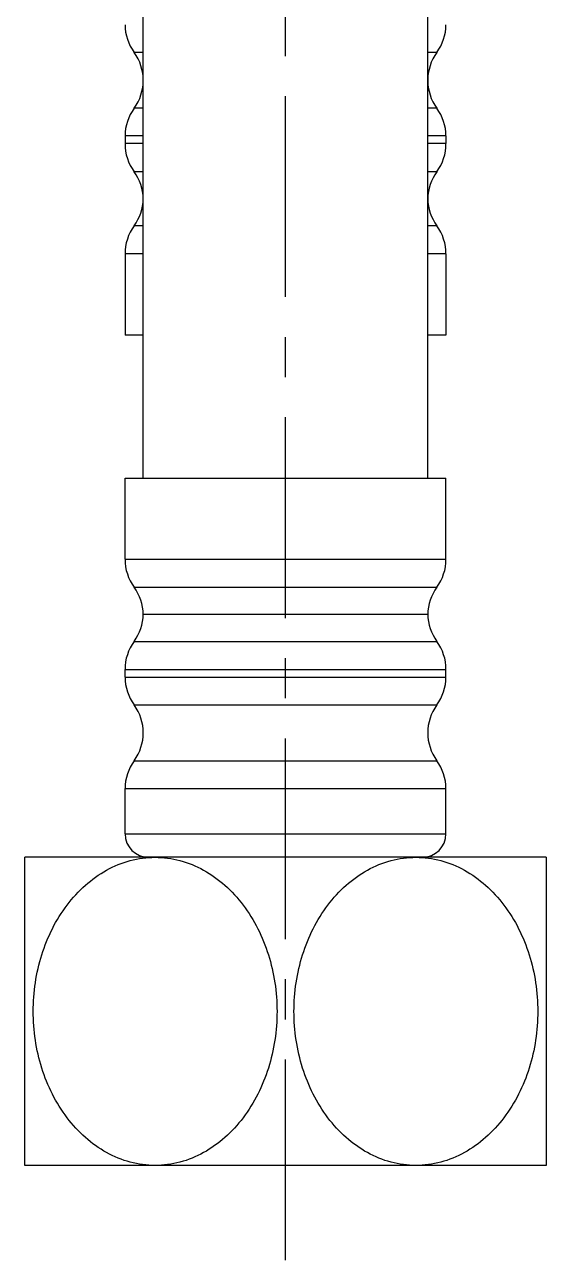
# Model space of a CAD drawing. Header units: millimetres. Extents: x 601 to 1195, y -13 to 407.
# Drawn here: x 1133.61 to 1150.11, y 38.28 to 77.37 of the extents above; entities that cross this region are included whole.
import ezdxf

# ---------------------------------------------------------------- set-up
doc = ezdxf.new("R2010")
doc.units = ezdxf.units.MM
doc.header["$LTSCALE"] = 0.1
doc.linetypes.add('CENTERX2', pattern=[101.6, 63.5, -12.7, 12.7, -12.7])
doc.layers.add('CENTER', color=1, linetype='CENTERX2')

msp = doc.modelspace()

# ---------------------------------------------------------------- linework, layer by layer
for p, q in [((1137.3645, 63.0313), (1137.3645, 81.0335)), ((1146.3645, 63.0313), (1146.3645, 80.8219)), ((1137.3645, 76.497), (1137.0765, 76.497)), ((1146.6526, 76.497), (1146.3645, 76.497)), ((1137.3645, 74.7304), (1137.0765, 74.7304)), ((1146.6526, 74.7304), (1146.3645, 74.7304)), ((1136.7884, 73.8541), (1136.7884, 73.6109)), ((1137.3645, 73.8541), (1136.7884, 73.8541)), ((1137.3645, 73.6109), (1136.7884, 73.6109)), ((1146.9407, 73.8541), (1146.3645, 73.8541)), ((1146.9407, 73.6109), (1146.3645, 73.6109)), ((1146.9407, 73.8541), (1146.9407, 73.6109)), ((1137.3645, 72.7205), (1137.0765, 72.7205)), ((1146.6526, 72.7205), (1146.3645, 72.7205)), ((1137.3645, 71.0109), (1137.0765, 71.0109)), ((1146.6526, 71.0109), (1146.3645, 71.0109)), ((1136.7884, 70.1205), (1136.7884, 67.5533)), ((1137.3645, 70.1205), (1136.7884, 70.1205)), ((1146.9407, 70.1205), (1146.3645, 70.1205)), ((1146.9407, 70.1205), (1146.9407, 67.5533)), ((1137.3645, 67.5533), (1136.7884, 67.5533)), ((1146.9407, 67.5533), (1146.3645, 67.5533)), ((1136.7884, 60.4641), (1136.7884, 63.0313)), ((1136.7885, 63.0313), (1146.9406, 63.0313)), ((1146.9407, 60.4641), (1146.9407, 63.0313)), ((1136.7884, 60.4641), (1146.9407, 60.4641)), ((1137.0765, 59.5737), (1146.6526, 59.5737)), ((1137.3643, 58.7189), (1146.3648, 58.7189)), ((1137.0765, 57.8641), (1146.6526, 57.8641)), ((1136.7884, 56.9737), (1146.9407, 56.9737)), ((1136.7884, 56.7305), (1136.7884, 56.9737)), ((1136.7884, 56.7305), (1146.9407, 56.7305)), ((1146.9407, 56.7305), (1146.9407, 56.9737)), ((1137.0765, 55.8542), (1146.6526, 55.8542)), ((1137.0765, 54.0875), (1146.6526, 54.0875)), ((1136.7884, 53.2112), (1146.9407, 53.2112)), ((1136.7884, 51.7717), (1136.7884, 53.2112)), ((1146.9407, 51.7717), (1146.9407, 53.2112)), ((1136.7884, 51.7717), (1146.9407, 51.7717)), ((1150.1145, 51.0313), (1133.6145, 51.0313)), ((1133.6145, 41.2813), (1133.6145, 51.0313)), ((1150.1145, 51.0313), (1150.1145, 41.2813)), ((1150.1145, 41.2813), (1133.6145, 41.2813))]:
    msp.add_line(p, q)
for centre, radius, start, end in [((1138.2866, 77.3804), 1.4983, 180.26928, 216.12652), ((1145.4425, 77.3804), 1.4983, 323.87348, 359.73072), ((1135.8663, 75.6137), 1.4983, 323.87348, 36.12652), ((1147.8628, 75.6137), 1.4983, 143.87348, 216.12652), ((1138.2866, 73.8471), 1.4983, 143.87348, 179.73072), ((1145.4425, 73.8471), 1.4983, 0.26928, 36.12652), ((1138.2866, 73.6038), 1.4983, 179.73072, 216.12652), ((1145.4425, 73.6038), 1.4983, 323.87348, 0.26928), ((1135.8663, 71.8372), 1.4983, 1.09059, 36.12652), ((1147.8628, 71.8372), 1.4983, 143.87348, 178.90941), ((1135.8663, 71.8942), 1.4983, 323.87348, 358.90941), ((1147.8628, 71.8942), 1.4983, 181.09059, 216.12652), ((1138.2866, 70.1275), 1.4983, 143.87348, 180.26928), ((1145.4425, 70.1275), 1.4983, 359.73072, 36.12652), ((1138.2866, 60.457), 1.4983, 179.73072, 216.12652), ((1145.4425, 60.457), 1.4983, 323.87348, 0.26928), ((1135.8663, 58.6904), 1.4983, 1.09059, 36.12652), ((1147.8628, 58.6904), 1.4983, 143.87348, 178.90941), ((1135.8663, 58.7474), 1.4983, 323.87348, 358.90941), ((1147.8628, 58.7474), 1.4983, 181.09059, 216.12652), ((1138.2866, 56.9808), 1.4983, 143.87348, 180.26928), ((1145.4425, 56.9808), 1.4983, 359.73072, 36.12652), ((1138.2866, 56.7375), 1.4983, 180.26928, 216.12652), ((1145.4425, 56.7375), 1.4983, 323.87348, 359.73072), ((1135.8663, 54.9708), 1.4983, 323.87348, 36.12652), ((1147.8628, 54.9708), 1.4983, 143.87348, 216.12652), ((1138.2866, 53.2042), 1.4983, 143.87348, 179.73072), ((1145.4425, 53.2042), 1.4983, 0.26928, 36.12652), ((1137.5289, 51.7717), 0.7405, 180, 270), ((1146.2002, 51.7717), 0.7405, 270, 0)]:
    msp.add_arc(centre, radius, start, end)
for points, knots in [([(1137.7395, 41.2813), (1137.4752, 41.2813), (1136.9398, 41.3527), (1136.1846, 41.6625), (1135.5065, 42.1496), (1134.7292, 43.0016), (1134.0602, 44.3527), (1133.7934, 46.1563), (1134.0602, 47.9598), (1134.7292, 49.311), (1135.5065, 50.1629), (1136.1846, 50.65), (1136.9398, 50.9599), (1137.4752, 51.0313), (1137.7395, 51.0313)], [0, 0, 0, 0, 0.0578575, 0.1166342, 0.176962, 0.2390682, 0.3675774, 0.4999999, 0.6324225, 0.7609319, 0.823038, 0.8833658, 0.9421426, 1, 1, 1, 1]), ([(1137.7395, 51.0313), (1138.0039, 51.0313), (1138.5393, 50.9599), (1139.2945, 50.65), (1139.9726, 50.1629), (1140.7499, 49.311), (1141.4189, 47.9598), (1141.6857, 46.1563), (1141.4189, 44.3527), (1140.7499, 43.0016), (1139.9726, 42.1496), (1139.2945, 41.6625), (1138.5393, 41.3527), (1138.0039, 41.2813), (1137.7395, 41.2813)], [0, 0, 0, 0, 0.0578575, 0.1166342, 0.176962, 0.2390681, 0.3675776, 0.5000002, 0.6324227, 0.7609318, 0.823038, 0.8833658, 0.9421425, 1, 1, 1, 1]), ([(1145.9895, 41.2813), (1145.7252, 41.2813), (1145.1898, 41.3527), (1144.4346, 41.6625), (1143.7565, 42.1496), (1142.9792, 43.0016), (1142.3102, 44.3527), (1142.0434, 46.1563), (1142.3102, 47.9598), (1142.9792, 49.311), (1143.7565, 50.1629), (1144.4346, 50.65), (1145.1898, 50.9599), (1145.7252, 51.0313), (1145.9895, 51.0313)], [0, 0, 0, 0, 0.0578573, 0.1166338, 0.1769616, 0.2390677, 0.3675775, 0.5000002, 0.6324227, 0.7609323, 0.8230384, 0.8833662, 0.9421427, 1, 1, 1, 1]), ([(1145.9895, 51.0313), (1146.2539, 51.0313), (1146.7893, 50.9599), (1147.5445, 50.65), (1148.2226, 50.1629), (1148.9999, 49.311), (1149.6689, 47.9598), (1149.9357, 46.1563), (1149.6689, 44.3527), (1148.9999, 43.0016), (1148.2226, 42.1496), (1147.5445, 41.6625), (1146.7893, 41.3527), (1146.2539, 41.2813), (1145.9895, 41.2813)], [0, 0, 0, 0, 0.0578574, 0.1166341, 0.176962, 0.2390681, 0.3675776, 0.5000001, 0.6324227, 0.760932, 0.8230381, 0.8833659, 0.9421426, 1, 1, 1, 1])]:
    msp.add_open_spline(points, degree=3, knots=knots)
at = {"layer": 'CENTER'}
msp.add_line((1141.8645, 38.2813), (1141.8645, 246.5334), dxfattribs=at)

doc.saveas('drawing.dxf')
